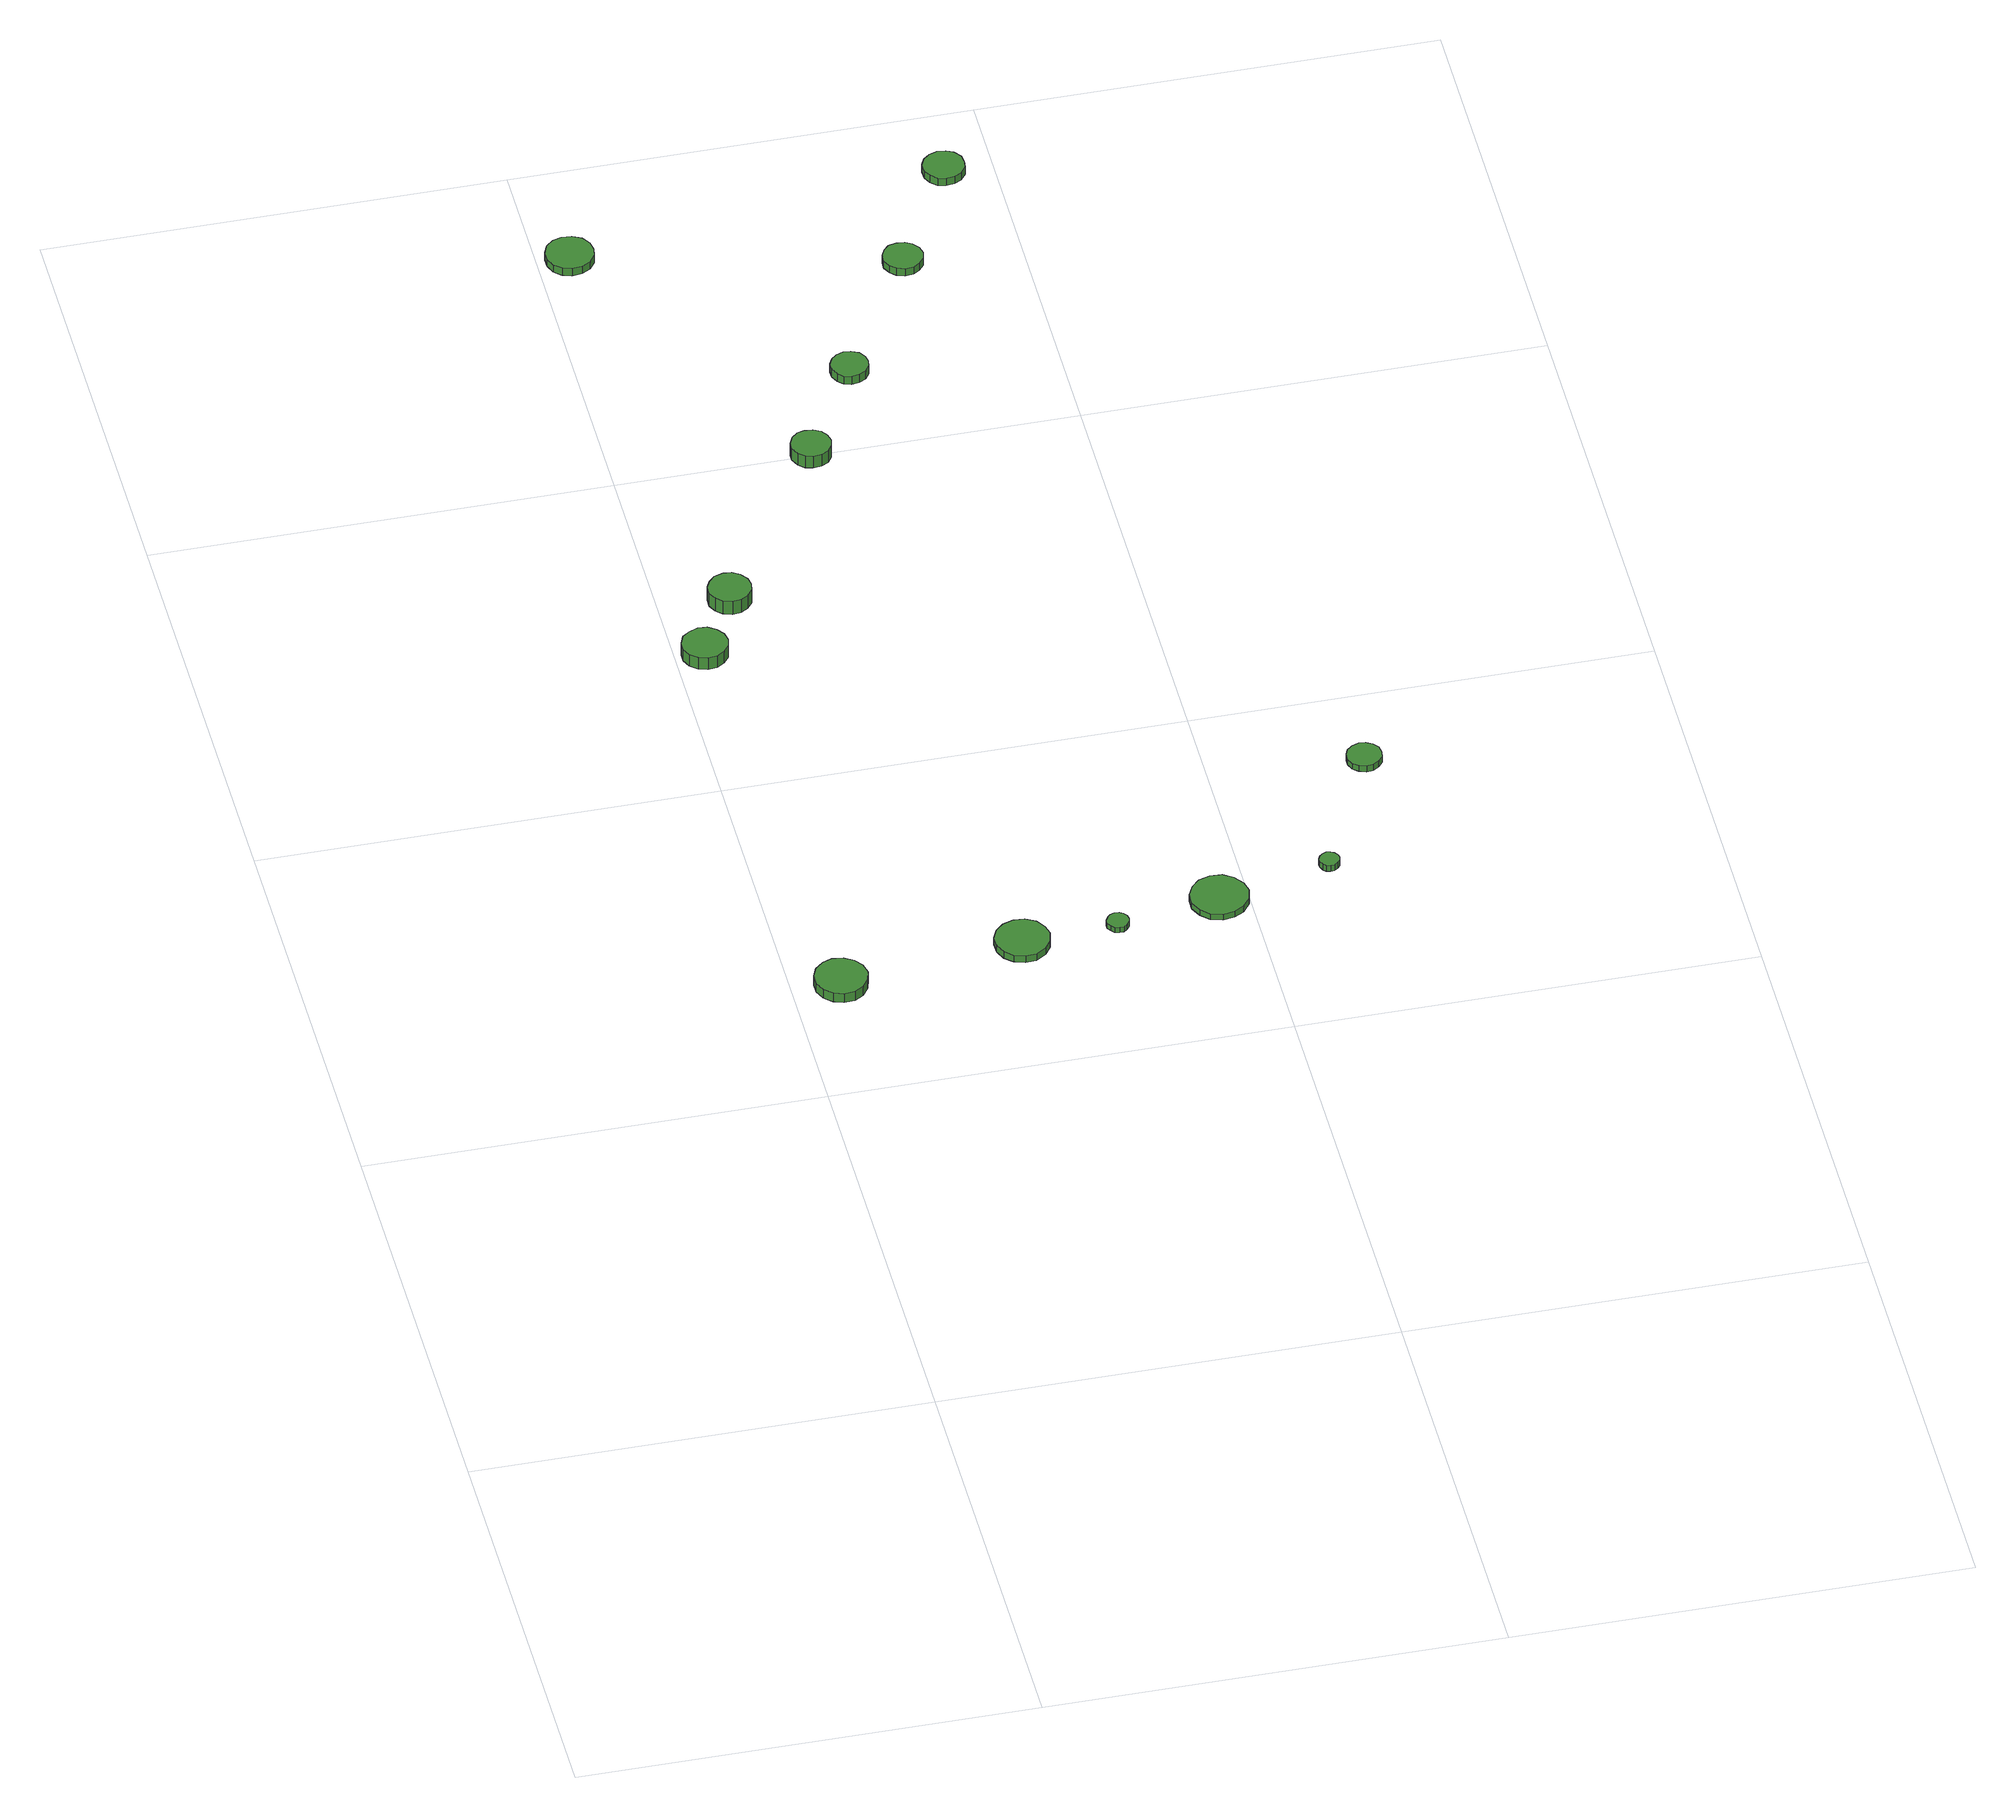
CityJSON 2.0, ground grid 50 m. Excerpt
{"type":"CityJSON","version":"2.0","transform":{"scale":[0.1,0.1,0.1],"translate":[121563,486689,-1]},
"CityObjects":{
"tree1":{"type":"SolitaryVegetationObject","attributes":{"function":"something"},"geometry":[{"type":"MultiSurface","lod":"1","boundaries":[[[0,1,2,3,4,5,6,7,8,9,10,11,12,13,14]],[[15,16,17,18,19,20,21,22,23,24,25,26,27,28,29]],[[0,29,28,1]],[[1,28,27,2]],[[2,27,26,3]],[[3,26,25,4]],[[4,25,24,5]],[[5,24,23,6]],[[6,23,22,7]],[[7,22,21,8]],[[8,21,20,9]],[[9,20,19,10]],[[10,19,18,11]],[[11,18,17,12]],[[12,17,16,13]],[[13,16,15,14]],[[14,15,29,0]]]}]},
"tree2":{"type":"SolitaryVegetationObject","attributes":{"function":"something"},"geometry":[{"type":"MultiSurface","lod":"1","boundaries":[[[30,31,32,33,34,35,36,37,38,39,40,41,42,43,44]],[[45,46,47,48,49,50,51,52,53,54,55,56,57,58,59]],[[30,59,58,31]],[[31,58,57,32]],[[32,57,56,33]],[[33,56,55,34]],[[34,55,54,35]],[[35,54,53,36]],[[36,53,52,37]],[[37,52,51,38]],[[38,51,50,39]],[[39,50,49,40]],[[40,49,48,41]],[[41,48,47,42]],[[42,47,46,43]],[[43,46,45,44]],[[44,45,59,30]]]}]},
"tree3":{"type":"SolitaryVegetationObject","attributes":{"function":"something"},"geometry":[{"type":"MultiSurface","lod":"1","boundaries":[[[60,61,62,63,64,65,66,67,68,69,70,71,72,73,74]],[[75,76,77,78,79,80,81,82,83,84,85,86,87,88,89]],[[60,89,88,61]],[[61,88,87,62]],[[62,87,86,63]],[[63,86,85,64]],[[64,85,84,65]],[[65,84,83,66]],[[66,83,82,67]],[[67,82,81,68]],[[68,81,80,69]],[[69,80,79,70]],[[70,79,78,71]],[[71,78,77,72]],[[72,77,76,73]],[[73,76,75,74]],[[74,75,89,60]]]}]},
"tree4":{"type":"SolitaryVegetationObject","attributes":{"function":"something"},"geometry":[{"type":"MultiSurface","lod":"1","boundaries":[[[90,91,92,93,94,95,96,97,98,99,100,101,102,103,104]],[[105,106,107,108,109,110,111,112,113,114,115,116,117,118,119]],[[90,119,118,91]],[[91,118,117,92]],[[92,117,116,93]],[[93,116,115,94]],[[94,115,114,95]],[[95,114,113,96]],[[96,113,112,97]],[[97,112,111,98]],[[98,111,110,99]],[[99,110,109,100]],[[100,109,108,101]],[[101,108,107,102]],[[102,107,106,103]],[[103,106,105,104]],[[104,105,119,90]]]}]},
"tree5":{"type":"SolitaryVegetationObject","attributes":{"function":"something"}},
"tree6":{"type":"SolitaryVegetationObject","attributes":{"function":"something"},"geometry":[{"type":"MultiSurface","lod":"1","boundaries":[[[120,121,122,123,124,125,126,127,128,129,130,131,132,133,134]],[[135,136,137,138,139,140,141,142,143,144,145,146,147,148,149]],[[120,149,148,121]],[[121,148,147,122]],[[122,147,146,123]],[[123,146,145,124]],[[124,145,144,125]],[[125,144,143,126]],[[126,143,142,127]],[[127,142,141,128]],[[128,141,140,129]],[[129,140,139,130]],[[130,139,138,131]],[[131,138,137,132]],[[132,137,136,133]],[[133,136,135,134]],[[134,135,149,120]]]}]},
"tree7":{"type":"SolitaryVegetationObject","attributes":{"function":"something"},"geometry":[{"type":"MultiSurface","lod":"1","boundaries":[[[150,151,152,153,154,155,156,157,158,159,160,161,162,163,164]],[[165,166,167,168,169,170,171,172,173,174,175,176,177,178,179]],[[150,179,178,151]],[[151,178,177,152]],[[152,177,176,153]],[[153,176,175,154]],[[154,175,174,155]],[[155,174,173,156]],[[156,173,172,157]],[[157,172,171,158]],[[158,171,170,159]],[[159,170,169,160]],[[160,169,168,161]],[[161,168,167,162]],[[162,167,166,163]],[[163,166,165,164]],[[164,165,179,150]]]}]},
"tree8":{"type":"SolitaryVegetationObject","attributes":{"function":"something"},"geometry":[{"type":"MultiSurface","lod":"1","boundaries":[[[180,181,182,183,184,185,186,187,188,189,190,191,192,193,194]],[[195,196,197,198,199,200,201,202,203,204,205,206,207,208,209]],[[180,209,208,181]],[[181,208,207,182]],[[182,207,206,183]],[[183,206,205,184]],[[184,205,204,185]],[[185,204,203,186]],[[186,203,202,187]],[[187,202,201,188]],[[188,201,200,189]],[[189,200,199,190]],[[190,199,198,191]],[[191,198,197,192]],[[192,197,196,193]],[[193,196,195,194]],[[194,195,209,180]]]}]},
"tree9":{"type":"SolitaryVegetationObject","attributes":{"function":"something"},"geometry":[{"type":"MultiSurface","lod":"1","boundaries":[[[210,211,212,213,214,215,216,217,218,219,220,221,222,223,224]],[[225,226,227,228,229,230,231,232,233,234,235,236,237,238,239]],[[210,239,238,211]],[[211,238,237,212]],[[212,237,236,213]],[[213,236,235,214]],[[214,235,234,215]],[[215,234,233,216]],[[216,233,232,217]],[[217,232,231,218]],[[218,231,230,219]],[[219,230,229,220]],[[220,229,228,221]],[[221,228,227,222]],[[222,227,226,223]],[[223,226,225,224]],[[224,225,239,210]]]}]},
"tree10":{"type":"SolitaryVegetationObject","attributes":{"function":"something"},"geometry":[{"type":"MultiSurface","lod":"1","boundaries":[[[240,241,242,243,244,245,246,247,248,249,250,251,252,253,254]],[[255,256,257,258,259,260,261,262,263,264,265,266,267,268,269]],[[240,269,268,241]],[[241,268,267,242]],[[242,267,266,243]],[[243,266,265,244]],[[244,265,264,245]],[[245,264,263,246]],[[246,263,262,247]],[[247,262,261,248]],[[248,261,260,249]],[[249,260,259,250]],[[250,259,258,251]],[[251,258,257,252]],[[252,257,256,253]],[[253,256,255,254]],[[254,255,269,240]]]}]},
"tree11":{"type":"SolitaryVegetationObject","attributes":{"function":"something"},"geometry":[{"type":"MultiSurface","lod":"1","boundaries":[[[270,271,272,273,274,275,276,277,278,279,280,281,282,283,284]],[[285,286,287,288,289,290,291,292,293,294,295,296,297,298,299]],[[270,299,298,271]],[[271,298,297,272]],[[272,297,296,273]],[[273,296,295,274]],[[274,295,294,275]],[[275,294,293,276]],[[276,293,292,277]],[[277,292,291,278]],[[278,291,290,279]],[[279,290,289,280]],[[280,289,288,281]],[[281,288,287,282]],[[282,287,286,283]],[[283,286,285,284]],[[284,285,299,270]]]}]},
"tree12":{"type":"SolitaryVegetationObject","attributes":{"function":"something"},"geometry":[{"type":"MultiSurface","lod":"1","boundaries":[[[300,301,302,303,304,305,306,307,308,309,310,311,312,313,314]],[[315,316,317,318,319,320,321,322,323,324,325,326,327,328,329]],[[300,329,328,301]],[[301,328,327,302]],[[302,327,326,303]],[[303,326,325,304]],[[304,325,324,305]],[[305,324,323,306]],[[306,323,322,307]],[[307,322,321,308]],[[308,321,320,309]],[[309,320,319,310]],[[310,319,318,311]],[[311,318,317,312]],[[312,317,316,313]],[[313,316,315,314]],[[314,315,329,300]]]}]},
"tree13":{"type":"SolitaryVegetationObject","attributes":{"function":"something"},"geometry":[{"type":"MultiSurface","lod":"1","boundaries":[[[330,331,332,333,334,335,336,337,338,339,340,341,342,343,344]],[[345,346,347,348,349,350,351,352,353,354,355,356,357,358,359]],[[330,359,358,331]],[[331,358,357,332]],[[332,357,356,333]],[[333,356,355,334]],[[334,355,354,335]],[[335,354,353,336]],[[336,353,352,337]],[[337,352,351,338]],[[338,351,350,339]],[[339,350,349,340]],[[340,349,348,341]],[[341,348,347,342]],[[342,347,346,343]],[[343,346,345,344]],[[344,345,359,330]]]}]},
"tree14":{"type":"SolitaryVegetationObject","attributes":{"function":"something"},"geometry":[{"type":"MultiSurface","lod":"1","boundaries":[[[360,361,362,363,364,365,366,367,368,369,370,371,372,373,374]],[[375,376,377,378,379,380,381,382,383,384,385,386,387,388,389]],[[360,389,388,361]],[[361,388,387,362]],[[362,387,386,363]],[[363,386,385,364]],[[364,385,384,365]],[[365,384,383,366]],[[366,383,382,367]],[[367,382,381,368]],[[368,381,380,369]],[[369,380,379,370]],[[370,379,378,371]],[[371,378,377,372]],[[372,377,376,373]],[[373,376,375,374]],[[374,375,389,360]]]}]}
},
"vertices":[
[82,671,19],[79,683,19],[72,692,19],[62,698,19],[50,700,19],[39,696,19],[30,688,19],[25,677,19],[25,665,19],[30,654,19],[39,646,19],[50,642,19],[62,643,19],[72,649,19],[79,659,19],[79,659,7],[72,649,7],[62,643,7],[50,642,7],[39,646,7],[30,654,7],[25,665,7],[25,677,7],[30,688,7],[39,696,7],[50,700,7],[62,698,7],[72,692,7],[79,683,7],[82,671,7],
[57,1216,23],[55,1226,23],[49,1234,23],[40,1240,23],[30,1241,23],[20,1237,23],[12,1231,23],[8,1221,23],[8,1211,23],[12,1202,23],[20,1195,23],[30,1192,23],[40,1193,23],[49,1198,23],[55,1206,23],[55,1206,7],[49,1198,7],[40,1193,7],[30,1192,7],[20,1195,7],[12,1202,7],[8,1211,7],[8,1221,7],[12,1231,7],[20,1237,7],[30,1241,7],[40,1240,7],[49,1234,7],[55,1226,7],[57,1216,7],
[282,692,16],[279,704,16],[272,714,16],[261,720,16],[249,721,16],[237,717,16],[228,709,16],[223,698,16],[223,685,16],[228,674,16],[237,666,16],[249,662,16],[261,663,16],[272,670,16],[279,680,16],[279,680,7],[272,670,7],[261,663,7],[249,662,7],[237,666,7],[228,674,7],[223,685,7],[223,698,7],[228,709,7],[237,717,7],[249,721,7],[261,720,7],[272,714,7],[279,704,7],[282,692,7],
[100,1295,25],[98,1304,25],[92,1312,25],[84,1317,25],[75,1318,25],[65,1315,25],[58,1308,25],[54,1300,25],[54,1290,25],[58,1281,25],[65,1275,25],[75,1272,25],[84,1273,25],[92,1278,25],[98,1285,25],[98,1285,7],[92,1278,7],[84,1273,7],[75,1272,7],[65,1275,7],[58,1281,7],[54,1290,7],[54,1300,7],[58,1308,7],[65,1315,7],[75,1318,7],[84,1317,7],[92,1312,7],[98,1304,7],[100,1295,7],
[368,699,14],[367,704,14],[364,708,14],[360,710,14],[355,711,14],[350,709,14],[347,706,14],[344,701,14],[344,696,14],[347,692,14],[350,688,14],[355,687,14],[360,687,14],[364,690,14],[367,694,14],[367,694,7],[364,690,7],[360,687,7],[355,687,7],[350,688,7],[347,692,7],[344,696,7],[344,701,7],[347,706,7],[350,709,7],[355,711,7],[360,710,7],[364,708,7],[367,704,7],[368,699,7],
[61,1861,17],[59,1872,17],[53,1881,17],[43,1886,17],[32,1887,17],[22,1884,17],[14,1877,17],[10,1867,17],[10,1856,17],[14,1846,17],[22,1839,17],[32,1836,17],[43,1837,17],[53,1842,17],[59,1851,17],[59,1851,7],[53,1842,7],[43,1837,7],[32,1836,7],[22,1839,7],[14,1846,7],[10,1856,7],[10,1867,7],[14,1877,7],[22,1884,7],[32,1887,7],[43,1886,7],[53,1881,7],[59,1872,7],[61,1861,7],
[233,1502,23],[231,1511,23],[226,1518,23],[218,1522,23],[209,1523,23],[201,1521,23],[194,1515,23],[190,1506,23],[190,1498,23],[194,1489,23],[201,1483,23],[209,1481,23],[218,1482,23],[226,1486,23],[231,1493,23],[231,1493,7],[226,1486,7],[218,1482,7],[209,1481,7],[201,1483,7],[194,1489,7],[190,1498,7],[190,1506,7],[194,1515,7],[201,1521,7],[209,1523,7],[218,1522,7],[226,1518,7],[231,1511,7],[233,1502,7],
[500,714,15],[497,726,15],[489,737,15],[478,744,15],[465,745,15],[452,741,15],[443,732,15],[437,720,15],[437,707,15],[443,695,15],[452,686,15],[465,682,15],[478,684,15],[489,690,15],[497,701,15],[497,701,7],[489,690,7],[478,684,7],[465,682,7],[452,686,7],[443,695,7],[437,707,7],[437,720,7],[443,732,7],[452,741,7],[465,745,7],[478,744,7],[489,737,7],[497,726,7],[500,714,7],
[300,1622,18],[299,1630,18],[294,1637,18],[286,1641,18],[278,1642,18],[270,1639,18],[264,1634,18],[260,1626,18],[260,1618,18],[264,1610,18],[270,1604,18],[278,1602,18],[286,1603,18],[294,1607,18],[299,1614,18],[299,1614,7],[294,1607,7],[286,1603,7],[278,1602,7],[270,1604,7],[264,1610,7],[260,1618,7],[260,1626,7],[264,1634,7],[270,1639,7],[278,1642,7],[286,1641,7],[294,1637,7],[299,1630,7],[300,1622,7],
[604,744,15],[603,748,15],[600,752,15],[596,754,15],[592,755,15],[587,753,15],[584,750,15],[582,746,15],[582,742,15],[584,737,15],[587,734,15],[592,733,15],[596,733,15],[600,736,15],[603,739,15],[603,739,7],[600,736,7],[596,733,7],[592,733,7],[587,734,7],[584,737,7],[582,742,7],[582,746,7],[584,750,7],[587,753,7],[592,755,7],[596,754,7],[600,752,7],[603,748,7],[604,744,7],
[395,1779,17],[393,1788,17],[387,1795,17],[380,1799,17],[371,1800,17],[362,1798,17],[356,1792,17],[352,1784,17],[352,1775,17],[356,1767,17],[362,1761,17],[371,1758,17],[380,1759,17],[387,1763,17],[393,1770,17],[393,1770,7],[387,1763,7],[380,1759,7],[371,1758,7],[362,1761,7],[356,1767,7],[352,1775,7],[352,1784,7],[356,1792,7],[362,1798,7],[371,1800,7],[380,1799,7],[387,1795,7],[393,1788,7],[395,1779,7],
[684,898,15],[683,906,15],[678,912,15],[671,916,15],[664,917,15],[656,914,15],[650,909,15],[647,902,15],[647,894,15],[650,887,15],[656,882,15],[664,879,15],[671,880,15],[678,884,15],[683,890,15],[683,890,7],[678,884,7],[671,880,7],[664,879,7],[656,882,7],[650,887,7],[647,894,7],[647,902,7],[650,909,7],[656,914,7],[664,917,7],[671,916,7],[678,912,7],[683,906,7],[684,898,7],
[469,1911,17],[468,1920,17],[462,1928,17],[454,1932,17],[445,1933,17],[436,1930,17],[429,1924,17],[425,1916,17],[425,1906,17],[429,1898,17],[436,1891,17],[445,1889,17],[454,1890,17],[462,1894,17],[468,1902,17],[468,1902,7],[462,1894,7],[454,1890,7],[445,1889,7],[436,1891,7],[429,1898,7],[425,1906,7],[425,1916,7],[429,1924,7],[436,1930,7],[445,1933,7],[454,1932,7],[462,1928,7],[468,1920,7],[469,1911,7]
]}
